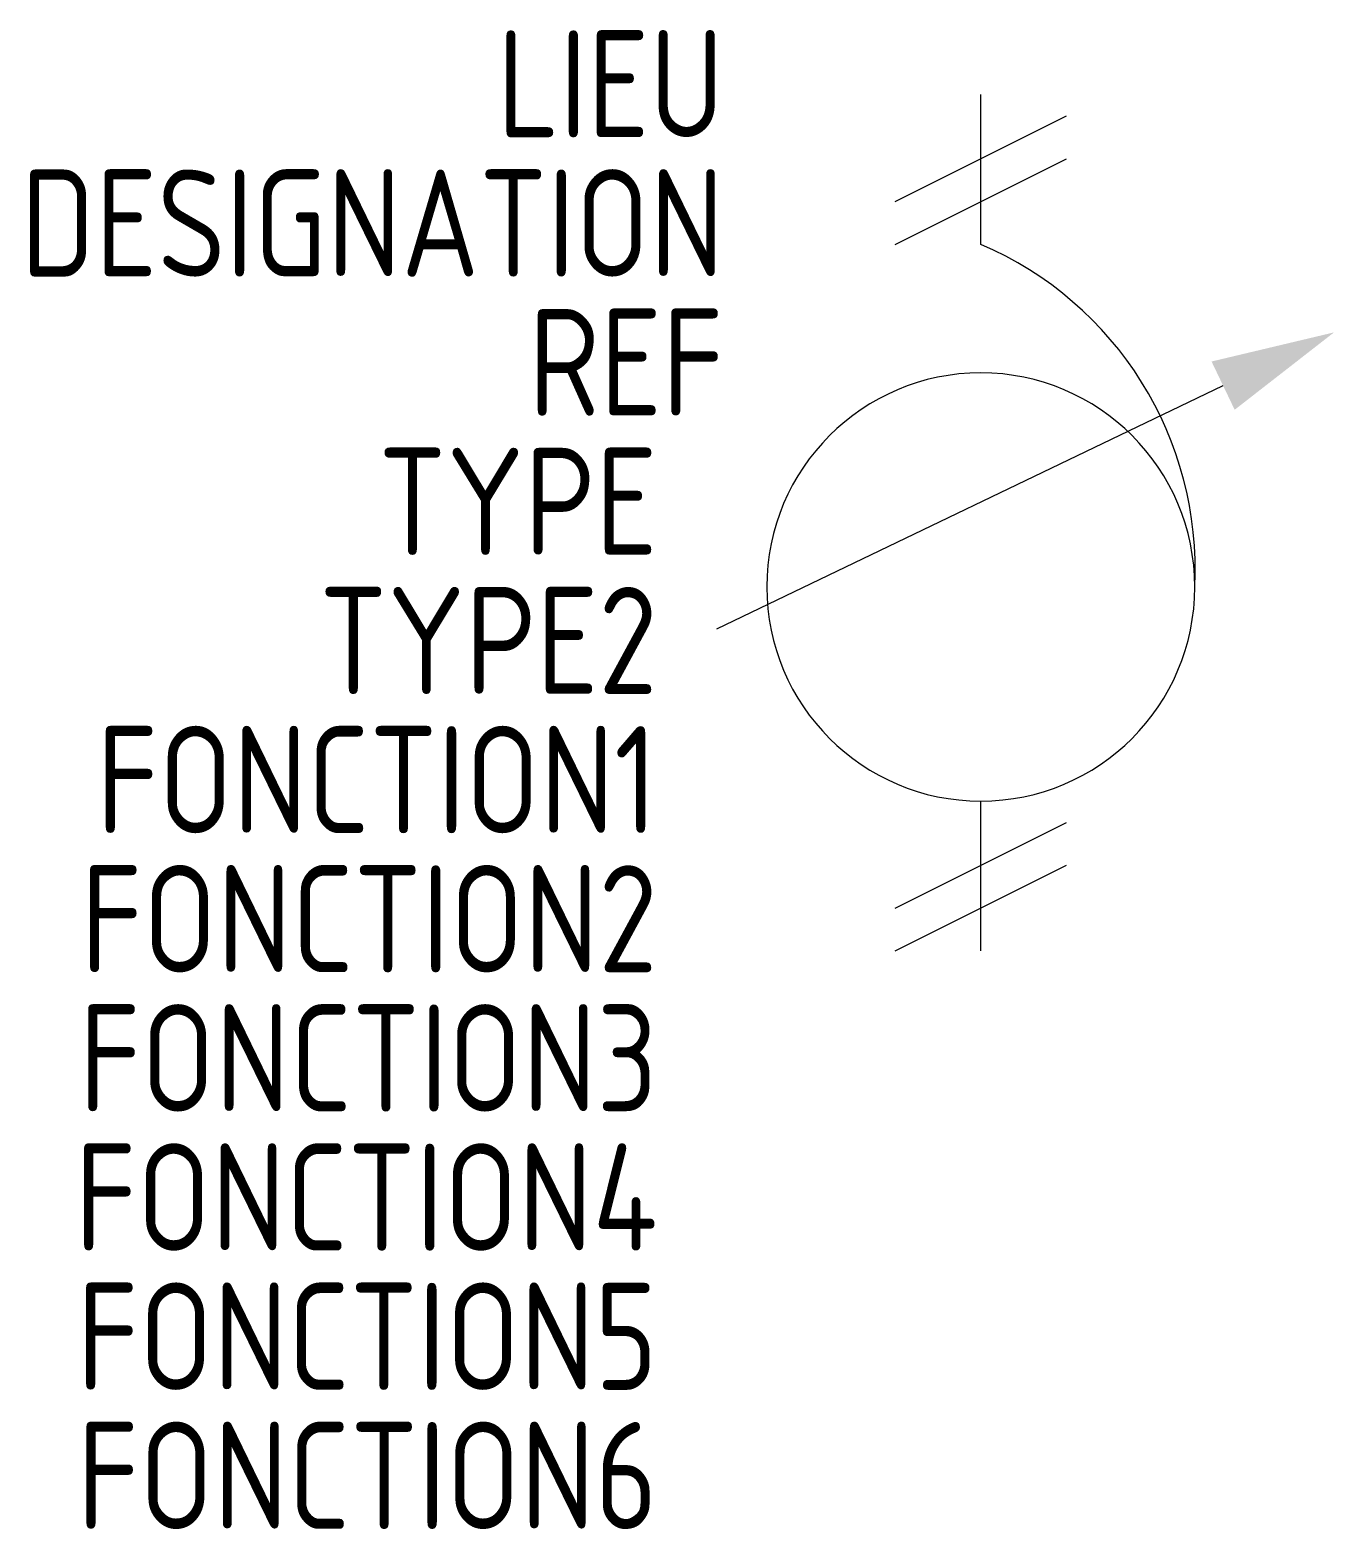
# Model space of a CAD drawing. Header units: millimetres. Extents: x -22.2 to 8.3, y -33.5 to 1.5.
import ezdxf
from ezdxf.enums import TextEntityAlignment as Align

# ---------------------------------------------------------------- set-up
doc = ezdxf.new("R2010")
doc.units = ezdxf.units.MM
for name, color, linetype in [('SYMB_FIL', 3, 'Continuous'), ('SYMB_FIL_FIN', 1, 'Continuous'), ('SYMB_TXT_NOM', 3, 'Continuous'), ('SYMBOLE', 3, 'Continuous')]:
    doc.layers.add(name, color=color, linetype=linetype)
doc.styles.add('NET2_5', font='isocp.shx', dxfattribs={"width": 0.9, "height": 2.5})

msp = doc.modelspace()

# ---------------------------------------------------------------- linework, layer by layer
at = {"layer": 'SYMB_FIL'}
msp.add_line((-6.171, -12.477), (5.662, -6.798), dxfattribs=at)
msp.add_solid([(5.932, -7.361), (5.392, -6.234), (8.254, -5.554)], dxfattribs=at)
at = {"layer": 'SYMB_FIL_FIN'}
for p, q in [((-2, -2.5), (2, -0.5)), ((-2, -3.5), (2, -1.5)), ((-2, -19), (2, -17)), ((-2, -20), (2, -18))]:
    msp.add_line(p, q, dxfattribs=at)
at = {"layer": 'SYMBOLE'}
for p, q in [((0, -3.5), (0, 0)), ((0, -20), (0, -16.5))]:
    msp.add_line(p, q, dxfattribs=at)
for centre, radius, start, end in [((-3.237, -11.086), 8.248, 357.1205, 66.8903), ((0, -11.5), 5, 90, 270), ((0, -11.5), 5, 270, 90)]:
    msp.add_arc(centre, radius, start, end, dxfattribs=at)

# ---------------------------------------------------------------- texts
at = {"layer": 'SYMB_TXT_NOM', "style": 'NET2_5', "width": 0.9, "flags": 8}
for tag, text, p in [('LIEU', '', (-6, 0.25)), ('DESIGNATION', 'T?', (-6, -3)), ('REF', '', (-6, -6.25)), ('TYPE', '', (-7.553, -9.5)), ('TYPE2', '', (-7.553, -12.75)), ('FONCTION1', '', (-7.553, -16)), ('FONCTION2', '', (-7.553, -19.25)), ('FONCTION3', '', (-7.553, -22.5)), ('FONCTION4', '', (-7.553, -25.75)), ('FONCTION5', '', (-7.553, -29)), ('FONCTION6', '', (-7.553, -32.25))]:
    msp.add_attdef(tag, text=text, height=2.5, dxfattribs=at).set_placement(p, align=Align.MIDDLE_RIGHT)

doc.saveas('drawing.dxf')
